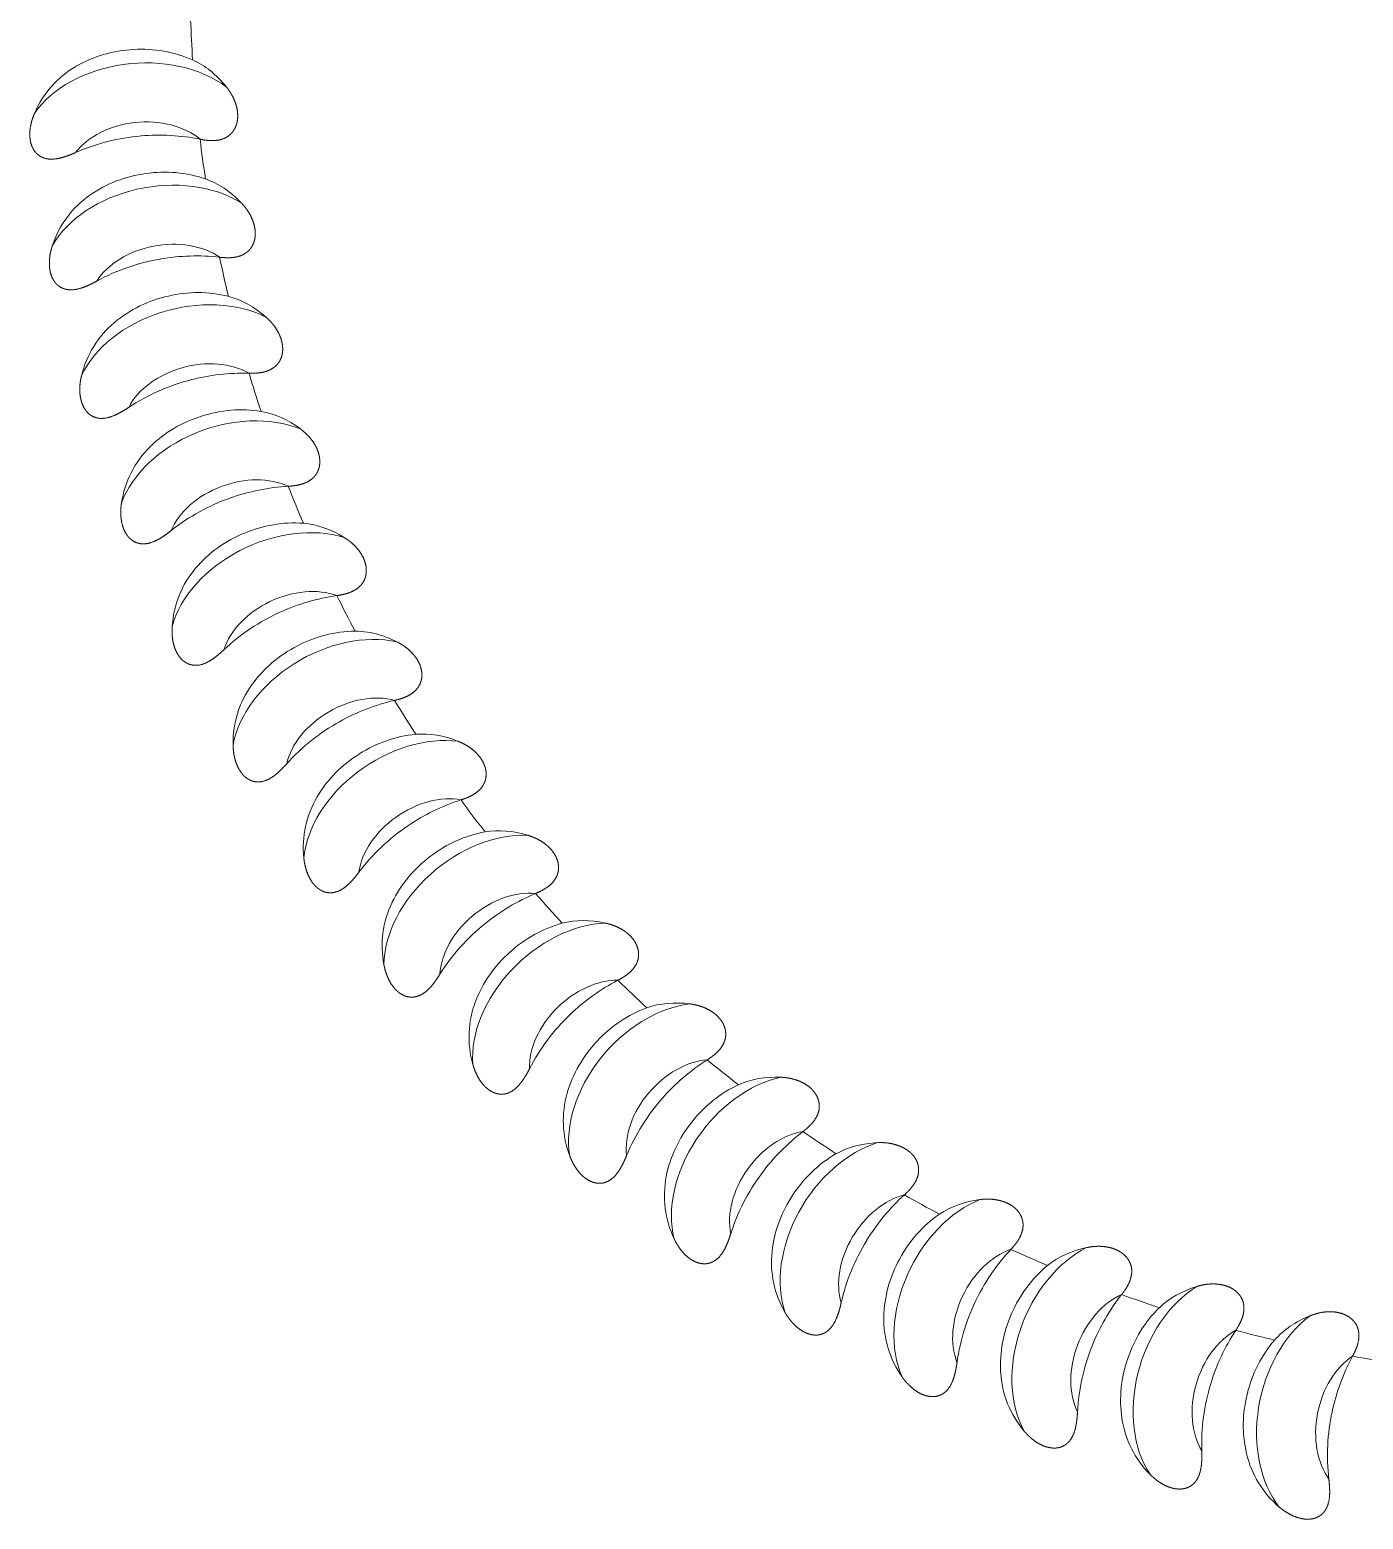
# Model space of a CAD drawing. Extents: x 89 to 513, y -13 to 440.
# Drawn here: x 442.11 to 467.66, y 178.14 to 206.67 of the extents above; entities that cross this region are included whole.
import ezdxf

# ---------------------------------------------------------------- set-up
doc = ezdxf.new("R2010")
doc.units = 0
doc.header["$LTSCALE"] = 7
doc.header["$MEASUREMENT"] = 0
doc.layers.add('8', color=252, linetype='CONTINUOUS', lineweight=15)

msp = doc.modelspace()

# ---------------------------------------------------------------- linework, layer by layer
at = {"layer": '8', "ltscale": 0.000101881}
for p, q in [((445.375, 204.569), (445.371, 204.57)), ((445.749, 202.309), (445.745, 202.309)), ((446.314, 200.088), (446.31, 200.089)), ((447.065, 197.924), (447.061, 197.924)), ((447.996, 195.831), (447.992, 195.83)), ((449.102, 193.824), (449.098, 193.823)), ((450.374, 191.918), (450.37, 191.917)), ((451.803, 190.128), (451.8, 190.126)), ((453.379, 188.464), (453.376, 188.463)), ((455.091, 186.941), (455.087, 186.939)), ((456.925, 185.568), (456.922, 185.566)), ((458.869, 184.356), (458.866, 184.353)), ((460.909, 183.312), (460.906, 183.309)), ((463.03, 182.446), (463.027, 182.443)), ((465.217, 181.762), (465.214, 181.759)), ((467.454, 181.267), (467.452, 181.263))]:
    msp.add_line(p, q, dxfattribs=at)
at = {"layer": '8'}
for centre, radius, start, end in [((472.168, 207.844), 26.996, 182.1015, 183.7289), ((444.205, 203.856), 2.434, 92.5032, 119.8751), ((444.251, 203.839), 2.454, 66.517, 93.5596), ((443.958, 204.314), 1.913, 120.286, 156.8701), ((444.57, 200.706), 3.941, 94.8066, 113.6765), ((444.581, 200.586), 4.062, 78.7862, 94.8178), ((472.168, 207.844), 26.996, 186.9664, 188.5937), ((444.644, 201.5), 2.433, 97.3769, 124.7609), ((444.692, 201.486), 2.454, 71.3819, 98.4245), ((444.357, 201.936), 1.911, 125.1313, 161.752), ((445.275, 198.391), 3.941, 99.6714, 118.5414), ((445.296, 198.273), 4.062, 83.6511, 99.6826), ((472.168, 207.844), 26.996, 191.8312, 193.4586), ((445.282, 199.189), 2.433, 102.2418, 129.6257), ((445.33, 199.179), 2.454, 76.2468, 103.2894), ((444.959, 199.598), 1.911, 129.9962, 166.6169), ((446.173, 196.144), 3.941, 104.5363, 123.4062), ((446.204, 196.028), 4.062, 88.516, 104.5475), ((472.168, 207.844), 26.996, 196.6961, 198.3235), ((446.161, 196.934), 2.454, 81.1116, 108.1542), ((446.112, 196.939), 2.434, 107.0978, 134.4697), ((445.756, 197.321), 1.911, 134.8611, 171.4817), ((447.259, 193.982), 3.941, 109.4012, 128.2711), ((447.3, 193.869), 4.062, 93.3808, 109.4124), ((472.168, 207.844), 26.996, 201.561, 203.1883), ((447.18, 194.768), 2.454, 85.9765, 113.0191), ((447.131, 194.769), 2.434, 111.9626, 139.3346), ((446.744, 195.119), 1.911, 139.7259, 176.3466), ((448.575, 191.81), 4.062, 98.2457, 114.2772), ((472.168, 207.844), 26.996, 206.4258, 208.0532), ((448.525, 191.92), 3.941, 114.266, 133.136), ((448.379, 192.696), 2.454, 90.8413, 117.884), ((448.338, 193.525), 1.624, 73.3349, 89.8025), ((448.33, 192.692), 2.434, 116.8275, 144.1994), ((448.237, 193.173), 1.99, 62.9439, 73.4586), ((447.953, 192.989), 1.954, 144.7744, 161.6886), ((450.02, 189.867), 4.062, 103.1119, 119.1431), ((472.168, 207.844), 26.996, 211.2907, 212.918), ((447.929, 193.007), 1.925, 161.9827, 181.1651), ((449.96, 189.972), 3.941, 119.1309, 138.0008), ((449.75, 190.733), 2.454, 95.7062, 122.7488), ((449.701, 190.725), 2.434, 121.6924, 149.0643), ((449.26, 191.005), 1.911, 149.4557, 186.0763), ((451.624, 188.054), 4.062, 107.9754, 124.007), ((472.168, 207.844), 26.996, 216.1555, 217.7829), ((451.556, 188.153), 3.941, 123.9957, 142.8657), ((451.281, 188.894), 2.453, 100.5507, 127.6058), ((451.234, 188.882), 2.434, 126.5572, 153.9291), ((453.376, 186.383), 4.062, 112.8403, 128.8718), ((472.168, 207.844), 26.996, 221.0204, 222.6478), ((450.771, 189.123), 1.911, 154.3205, 190.9412), ((453.3, 186.476), 3.941, 128.8606, 147.7305), ((452.964, 187.19), 2.454, 105.4359, 132.4785), ((452.917, 187.175), 2.434, 131.4221, 158.794), ((455.264, 184.867), 4.062, 117.7052, 133.7367), ((472.168, 207.844), 26.996, 225.8853, 227.5126), ((452.435, 187.376), 1.911, 159.1854, 195.806), ((455.18, 184.953), 3.941, 133.7255, 152.5954), ((454.784, 185.637), 2.453, 110.2805, 137.3356), ((454.74, 185.617), 2.434, 136.2869, 163.6589), ((457.274, 183.516), 4.062, 122.57, 138.6015), ((472.168, 207.844), 26.996, 230.7501, 232.3775), ((454.244, 185.776), 1.913, 164.0697, 200.6539), ((456.731, 184.242), 2.454, 115.1657, 142.2083), ((457.183, 183.595), 3.941, 138.5903, 157.4603), ((456.687, 184.219), 2.434, 141.1518, 168.5237), ((459.391, 182.34), 4.062, 127.4349, 143.4664), ((472.168, 207.844), 26.996, 235.615, 237.2424), ((458.788, 183.018), 2.454, 120.0305, 147.0731), ((456.179, 184.335), 1.911, 168.9151, 205.5358), ((459.294, 182.411), 3.941, 143.4552, 162.3251), ((458.747, 182.991), 2.434, 146.0167, 173.3886), ((461.599, 181.349), 4.062, 132.2998, 148.3313), ((472.168, 207.844), 26.996, 240.4799, 242.1072), ((460.942, 181.973), 2.454, 124.8954, 151.938), ((461.497, 181.411), 3.941, 148.3201, 167.19), ((458.23, 183.064), 1.911, 173.78, 210.4006), ((460.903, 181.942), 2.434, 150.8815, 178.2535), ((463.885, 180.548), 4.062, 137.1646, 153.1961), ((472.168, 207.844), 26.996, 245.3447, 246.9721), ((463.175, 181.114), 2.453, 129.7399, 156.795), ((463.777, 180.601), 3.941, 153.1849, 172.0549), ((466.229, 179.944), 4.062, 142.0295, 158.061), ((472.168, 207.844), 26.996, 250.2096, 251.837), ((460.382, 181.971), 1.911, 178.6449, 215.2655), ((463.14, 181.08), 2.434, 155.7464, 183.1183), ((465.475, 180.448), 2.454, 134.6251, 161.6677), ((468.617, 179.541), 4.062, 146.8956, 162.9269), ((472.168, 207.844), 26.996, 255.0745, 256.7018), ((466.118, 179.988), 3.941, 158.0498, 176.9197), ((467.822, 179.979), 2.453, 139.4697, 166.5247), ((465.442, 180.411), 2.434, 160.6113, 187.9832), ((471.03, 179.341), 4.062, 151.7605, 167.7917), ((472.168, 207.844), 26.996, 259.9393, 261.5667), ((462.618, 181.065), 1.911, 183.5097, 220.1304), ((468.502, 179.575), 3.941, 162.9147, 181.7846), ((467.793, 179.94), 2.434, 165.4761, 192.8481), ((464.924, 180.352), 1.911, 188.3746, 224.9952), ((470.912, 179.366), 3.941, 167.7795, 186.6495), ((467.281, 179.836), 1.911, 193.2395, 229.8601)]:
    msp.add_arc(centre, radius, start, end, dxfattribs=at)
at = {"layer": '8', "extrusion": (0, 0, -1)}
for centre, major_axis, ratio, start_param, end_param in [((444.206, 204.436), (2.242, 0.191), 0.707107, 3.666937, 5.608702), ((444.321, 202.877), (0.558, 3.319), 0.646161, 0.167771, 0.521632), ((444.254, 203.872), (1.445, 0.123), 0.707107, 3.706752, 5.658162), ((444.596, 202.076), (2.218, 0.38), 0.707107, 3.666937, 5.608702), ((444.842, 200.533), (0.274, 3.354), 0.646161, 0.167771, 0.521632), ((444.692, 201.519), (1.429, 0.245), 0.707107, 3.706752, 5.658162), ((445.184, 199.759), (2.177, 0.567), 0.707107, 3.666937, 5.608702), ((445.561, 198.242), (-0.011, 3.365), 0.646161, 0.167771, 0.521632), ((445.327, 199.212), (1.403, 0.365), 0.707107, 3.706752, 5.658162), ((445.967, 197.5), (2.121, 0.75), 0.707107, 3.666937, 5.608702), ((446.471, 196.02), (-0.296, 3.352), 0.646161, 0.167771, 0.521632), ((446.156, 196.966), (1.367, 0.483), 0.707107, 3.706752, 5.658162), ((446.939, 195.315), (2.05, 0.927), 0.707107, 3.666937, 5.608702), ((447.566, 193.884), (-0.58, 3.315), 0.646161, 0.167771, 0.521632), ((447.172, 194.8), (1.321, 0.597), 0.707107, 3.706752, 5.658162), ((448.092, 193.221), (1.964, 1.097), 0.707107, 3.666937, 5.608702), ((448.368, 192.727), (1.266, 0.707), 0.707107, 3.706752, 5.658162), ((449.419, 191.232), (1.864, 1.26), 0.707107, 3.666937, 5.608702), ((450.28, 189.927), (-1.132, 3.169), 0.646161, 0.167771, 0.521632), ((449.736, 190.763), (1.201, 0.812), 0.707107, 3.706752, 5.658162), ((450.91, 189.362), (1.751, 1.413), 0.707107, 3.666937, 5.608702), ((451.878, 188.135), (-1.396, 3.062), 0.646161, 0.167771, 0.521632), ((451.265, 188.922), (1.128, 0.911), 0.707107, 3.706752, 5.658162), ((452.554, 187.626), (1.624, 1.557), 0.707107, 3.666937, 5.608702), ((453.622, 186.485), (-1.651, 2.933), 0.646161, 0.167771, 0.521632), ((452.946, 187.218), (1.047, 1.003), 0.707107, 3.706752, 5.658162), ((454.339, 186.036), (1.487, 1.689), 0.707107, 3.666937, 5.608702), ((455.501, 184.989), (-1.894, 2.782), 0.646161, 0.167771, 0.521632), ((454.764, 185.662), (0.958, 1.088), 0.707107, 3.706752, 5.658162), ((456.253, 184.602), (1.338, 1.809), 0.707107, 3.666937, 5.608702), ((457.499, 183.658), (-2.123, 2.611), 0.646161, 0.167771, 0.521632), ((456.708, 184.266), (0.862, 1.166), 0.707107, 3.706752, 5.658162), ((458.282, 183.336), (1.18, 1.916), 0.707107, 3.666937, 5.608702), ((459.603, 182.501), (-2.337, 2.422), 0.646161, 0.167771, 0.521632), ((458.763, 183.04), (0.76, 1.235), 0.707107, 3.706752, 5.658162), ((460.41, 182.247), (1.013, 2.009), 0.707107, 3.666937, 5.608702), ((461.797, 181.527), (-2.534, 2.215), 0.646161, 0.167771, 0.521632), ((460.915, 181.992), (0.653, 1.295), 0.707107, 3.706752, 5.658162), ((462.623, 181.342), (0.839, 2.088), 0.707107, 3.666937, 5.608702), ((464.067, 180.743), (-2.712, 1.992), 0.646161, 0.167771, 0.521632), ((464.905, 180.628), (0.659, 2.151), 0.707107, 3.666937, 5.608702), ((466.394, 180.153), (-2.871, 1.755), 0.646161, 0.167771, 0.521632), ((463.148, 181.131), (0.541, 1.345), 0.707107, 3.706752, 5.658162), ((467.239, 180.11), (0.474, 2.199), 0.707107, 3.666937, 5.608702), ((468.763, 179.763), (-3.01, 1.505), 0.646161, 0.167771, 0.521632), ((465.446, 180.462), (0.425, 1.386), 0.707107, 3.706752, 5.658162), ((467.792, 179.991), (0.305, 1.417), 0.707107, 3.706752, 5.658162)]:
    msp.add_ellipse(centre, major_axis=major_axis, ratio=ratio, start_param=start_param, end_param=end_param, dxfattribs=at)
at = {"layer": '8'}
for points, knots in [([(445.375, 204.569), (445.424, 204.56), (445.474, 204.551), (445.53, 204.545), (445.607, 204.541), (445.687, 204.548), (445.708, 204.551), (445.751, 204.559), (445.79, 204.57), (445.807, 204.576), (445.858, 204.596), (445.9, 204.621), (445.924, 204.638), (446.001, 204.704), (446.042, 204.774), (446.063, 204.823), (446.098, 204.948), (446.096, 205.07), (446.087, 205.14), (446.053, 205.272), (445.992, 205.401), (445.958, 205.459), (445.919, 205.518), (445.873, 205.575)], [0, 0, 0, 0, 0, 0, 0.515581, 0.515581, 0.515581, 0.701027, 0.701027, 0.701027, 0.891334, 0.891334, 0.891334, 1.23864, 1.23864, 1.23864, 2.213092, 2.213092, 2.213092, 3.625906, 3.625906, 3.625906, 4.848673, 4.848673, 4.848673, 4.848673, 4.848673, 4.848673]), ([(442.199, 205.065), (442.17, 204.999), (442.146, 204.93), (442.127, 204.858), (442.108, 204.749), (442.108, 204.64), (442.11, 204.604), (442.118, 204.533), (442.137, 204.465), (442.149, 204.432), (442.173, 204.381), (442.204, 204.336), (442.218, 204.319), (442.267, 204.266), (442.327, 204.227), (442.373, 204.208), (442.523, 204.172), (442.682, 204.198), (442.788, 204.232), (442.889, 204.272), (442.987, 204.315)], [0, 0, 0, 0, 0, 0, 0.579361, 0.579361, 0.579361, 0.869761, 0.869761, 0.869761, 1.159406, 1.159406, 1.159406, 1.345852, 1.345852, 1.345852, 1.799901, 1.799901, 1.799901, 2.762825, 2.762825, 2.762825, 2.762825, 2.762825, 2.762825]), ([(445.749, 202.309), (445.799, 202.304), (445.85, 202.3), (445.906, 202.298), (445.983, 202.3), (446.062, 202.314), (446.083, 202.319), (446.125, 202.33), (446.163, 202.345), (446.179, 202.352), (446.228, 202.376), (446.268, 202.405), (446.291, 202.424), (446.361, 202.496), (446.397, 202.569), (446.414, 202.62), (446.438, 202.747), (446.426, 202.869), (446.41, 202.938), (446.365, 203.067), (446.294, 203.19), (446.255, 203.245), (446.211, 203.3), (446.16, 203.353)], [0, 0, 0, 0, 0, 0, 0.515581, 0.515581, 0.515581, 0.701027, 0.701027, 0.701027, 0.891334, 0.891334, 0.891334, 1.23864, 1.23864, 1.23864, 2.213092, 2.213092, 2.213092, 3.625906, 3.625906, 3.625906, 4.848673, 4.848673, 4.848673, 4.848673, 4.848673, 4.848673]), ([(442.542, 202.534), (442.519, 202.465), (442.501, 202.394), (442.488, 202.321), (442.479, 202.211), (442.488, 202.103), (442.493, 202.067), (442.507, 201.996), (442.532, 201.93), (442.546, 201.899), (442.574, 201.85), (442.61, 201.808), (442.624, 201.792), (442.678, 201.743), (442.741, 201.709), (442.789, 201.695), (442.941, 201.672), (443.098, 201.71), (443.201, 201.753), (443.297, 201.802), (443.392, 201.853)], [0, 0, 0, 0, 0, 0, 0.579361, 0.579361, 0.579361, 0.869761, 0.869761, 0.869761, 1.159406, 1.159406, 1.159406, 1.345852, 1.345852, 1.345852, 1.799901, 1.799901, 1.799901, 2.762825, 2.762825, 2.762825, 2.762825, 2.762825, 2.762825]), ([(446.314, 200.088), (446.363, 200.087), (446.415, 200.088), (446.471, 200.09), (446.547, 200.1), (446.625, 200.12), (446.646, 200.127), (446.686, 200.141), (446.723, 200.159), (446.739, 200.168), (446.785, 200.196), (446.823, 200.228), (446.844, 200.249), (446.908, 200.327), (446.937, 200.403), (446.949, 200.455), (446.963, 200.584), (446.94, 200.704), (446.919, 200.772), (446.863, 200.896), (446.782, 201.012), (446.738, 201.064), (446.689, 201.115), (446.635, 201.163)], [0, 0, 0, 0, 0, 0, 0.515581, 0.515581, 0.515581, 0.701027, 0.701027, 0.701027, 0.891334, 0.891334, 0.891334, 1.23864, 1.23864, 1.23864, 2.213092, 2.213092, 2.213092, 3.625906, 3.625906, 3.625906, 4.848673, 4.848673, 4.848673, 4.848673, 4.848673, 4.848673]), ([(443.1, 200.041), (443.082, 199.97), (443.07, 199.898), (443.064, 199.824), (443.064, 199.714), (443.082, 199.606), (443.09, 199.571), (443.11, 199.502), (443.14, 199.438), (443.157, 199.408), (443.189, 199.362), (443.228, 199.323), (443.244, 199.308), (443.301, 199.264), (443.367, 199.236), (443.416, 199.225), (443.57, 199.215), (443.723, 199.267), (443.822, 199.319), (443.914, 199.375), (444.004, 199.434)], [0, 0, 0, 0, 0, 0, 0.579361, 0.579361, 0.579361, 0.869761, 0.869761, 0.869761, 1.159406, 1.159406, 1.159406, 1.345852, 1.345852, 1.345852, 1.799901, 1.799901, 1.799901, 2.762825, 2.762825, 2.762825, 2.762825, 2.762825, 2.762825]), ([(447.065, 197.924), (447.114, 197.927), (447.165, 197.931), (447.221, 197.939), (447.296, 197.955), (447.372, 197.982), (447.392, 197.99), (447.431, 198.008), (447.466, 198.029), (447.481, 198.039), (447.525, 198.071), (447.56, 198.106), (447.579, 198.129), (447.636, 198.212), (447.659, 198.29), (447.667, 198.343), (447.669, 198.472), (447.637, 198.59), (447.61, 198.656), (447.544, 198.775), (447.453, 198.884), (447.405, 198.932), (447.352, 198.978), (447.293, 199.022)], [0, 0, 0, 0, 0, 0, 0.515581, 0.515581, 0.515581, 0.701027, 0.701027, 0.701027, 0.891334, 0.891334, 0.891334, 1.23864, 1.23864, 1.23864, 2.213092, 2.213092, 2.213092, 3.625906, 3.625906, 3.625906, 4.848673, 4.848673, 4.848673, 4.848673, 4.848673, 4.848673]), ([(443.866, 197.604), (443.855, 197.532), (443.849, 197.459), (443.849, 197.385), (443.858, 197.275), (443.885, 197.169), (443.896, 197.135), (443.922, 197.068), (443.958, 197.007), (443.977, 196.978), (444.013, 196.935), (444.055, 196.899), (444.072, 196.886), (444.133, 196.847), (444.201, 196.825), (444.25, 196.818), (444.405, 196.821), (444.553, 196.886), (444.647, 196.945), (444.734, 197.009), (444.818, 197.076)], [0, 0, 0, 0, 0, 0, 0.579361, 0.579361, 0.579361, 0.869761, 0.869761, 0.869761, 1.159406, 1.159406, 1.159406, 1.345852, 1.345852, 1.345852, 1.799901, 1.799901, 1.799901, 2.762825, 2.762825, 2.762825, 2.762825, 2.762825, 2.762825]), ([(447.996, 195.831), (448.046, 195.838), (448.096, 195.847), (448.151, 195.859), (448.225, 195.881), (448.298, 195.915), (448.317, 195.924), (448.354, 195.946), (448.388, 195.969), (448.402, 195.981), (448.443, 196.017), (448.475, 196.054), (448.492, 196.079), (448.542, 196.166), (448.557, 196.246), (448.561, 196.3), (448.552, 196.428), (448.51, 196.543), (448.477, 196.606), (448.402, 196.719), (448.302, 196.82), (448.25, 196.864), (448.193, 196.906), (448.131, 196.944)], [0, 0, 0, 0, 0, 0, 0.515581, 0.515581, 0.515581, 0.701027, 0.701027, 0.701027, 0.891334, 0.891334, 0.891334, 1.23864, 1.23864, 1.23864, 2.213092, 2.213092, 2.213092, 3.625906, 3.625906, 3.625906, 4.848673, 4.848673, 4.848673, 4.848673, 4.848673, 4.848673]), ([(444.837, 195.24), (444.832, 195.168), (444.832, 195.095), (444.838, 195.021), (444.857, 194.912), (444.892, 194.809), (444.906, 194.776), (444.938, 194.711), (444.978, 194.653), (445, 194.627), (445.04, 194.587), (445.085, 194.554), (445.103, 194.543), (445.167, 194.509), (445.236, 194.493), (445.286, 194.49), (445.44, 194.506), (445.582, 194.583), (445.67, 194.651), (445.752, 194.722), (445.83, 194.796)], [0, 0, 0, 0, 0, 0, 0.579361, 0.579361, 0.579361, 0.869761, 0.869761, 0.869761, 1.159406, 1.159406, 1.159406, 1.345852, 1.345852, 1.345852, 1.799901, 1.799901, 1.799901, 2.762825, 2.762825, 2.762825, 2.762825, 2.762825, 2.762825]), ([(449.102, 193.824), (449.151, 193.835), (449.2, 193.849), (449.254, 193.865), (449.325, 193.894), (449.396, 193.933), (449.414, 193.945), (449.449, 193.969), (449.48, 193.996), (449.494, 194.008), (449.532, 194.047), (449.56, 194.087), (449.575, 194.113), (449.617, 194.205), (449.626, 194.285), (449.625, 194.339), (449.605, 194.467), (449.554, 194.577), (449.516, 194.638), (449.431, 194.744), (449.323, 194.836), (449.267, 194.876), (449.207, 194.912), (449.142, 194.945)], [0, 0, 0, 0, 0, 0, 0.515581, 0.515581, 0.515581, 0.701027, 0.701027, 0.701027, 0.891334, 0.891334, 0.891334, 1.23864, 1.23864, 1.23864, 2.213092, 2.213092, 2.213092, 3.625906, 3.625906, 3.625906, 4.848673, 4.848673, 4.848673, 4.848673, 4.848673, 4.848673]), ([(446.004, 192.968), (446.005, 192.895), (446.011, 192.822), (446.024, 192.749), (446.052, 192.643), (446.096, 192.543), (446.113, 192.511), (446.15, 192.449), (446.195, 192.395), (446.219, 192.37), (446.262, 192.334), (446.309, 192.305), (446.328, 192.296), (446.395, 192.267), (446.466, 192.257), (446.516, 192.258), (446.667, 192.288), (446.802, 192.377), (446.884, 192.451), (446.96, 192.529), (447.031, 192.609)], [0, 0, 0, 0, 0, 0, 0.579361, 0.579361, 0.579361, 0.869761, 0.869761, 0.869761, 1.159406, 1.159406, 1.159406, 1.345852, 1.345852, 1.345852, 1.799901, 1.799901, 1.799901, 2.762825, 2.762825, 2.762825, 2.762825, 2.762825, 2.762825]), ([(450.374, 191.918), (450.422, 191.934), (450.47, 191.951), (450.522, 191.973), (450.591, 192.007), (450.657, 192.052), (450.674, 192.065), (450.708, 192.092), (450.737, 192.121), (450.749, 192.135), (450.783, 192.177), (450.808, 192.219), (450.821, 192.247), (450.855, 192.341), (450.857, 192.423), (450.852, 192.476), (450.821, 192.601), (450.76, 192.707), (450.717, 192.764), (450.624, 192.863), (450.508, 192.945), (450.45, 192.98), (450.387, 193.011), (450.319, 193.039)], [0, 0, 0, 0, 0, 0, 0.515581, 0.515581, 0.515581, 0.701027, 0.701027, 0.701027, 0.891334, 0.891334, 0.891334, 1.23864, 1.23864, 1.23864, 2.213092, 2.213092, 2.213092, 3.625906, 3.625906, 3.625906, 4.848673, 4.848673, 4.848673, 4.848673, 4.848673, 4.848673]), ([(451.803, 190.128), (451.849, 190.147), (451.896, 190.168), (451.946, 190.194), (452.012, 190.234), (452.074, 190.285), (452.09, 190.299), (452.121, 190.329), (452.147, 190.361), (452.158, 190.375), (452.189, 190.42), (452.21, 190.464), (452.22, 190.493), (452.247, 190.59), (452.242, 190.671), (452.232, 190.724), (452.191, 190.846), (452.121, 190.946), (452.074, 190.999), (451.972, 191.09), (451.85, 191.162), (451.789, 191.192), (451.723, 191.218), (451.653, 191.239)], [0, 0, 0, 0, 0, 0, 0.515581, 0.515581, 0.515581, 0.701027, 0.701027, 0.701027, 0.891334, 0.891334, 0.891334, 1.23864, 1.23864, 1.23864, 2.213092, 2.213092, 2.213092, 3.625906, 3.625906, 3.625906, 4.848673, 4.848673, 4.848673, 4.848673, 4.848673, 4.848673]), ([(447.36, 190.803), (447.367, 190.73), (447.38, 190.658), (447.398, 190.586), (447.435, 190.483), (447.487, 190.387), (447.507, 190.356), (447.549, 190.298), (447.599, 190.248), (447.625, 190.226), (447.671, 190.193), (447.72, 190.168), (447.74, 190.16), (447.809, 190.138), (447.88, 190.133), (447.93, 190.139), (448.078, 190.181), (448.205, 190.281), (448.281, 190.362), (448.349, 190.446), (448.414, 190.532)], [0, 0, 0, 0, 0, 0, 0.579361, 0.579361, 0.579361, 0.869761, 0.869761, 0.869761, 1.159406, 1.159406, 1.159406, 1.345852, 1.345852, 1.345852, 1.799901, 1.799901, 1.799901, 2.762825, 2.762825, 2.762825, 2.762825, 2.762825, 2.762825]), ([(453.379, 188.464), (453.423, 188.488), (453.468, 188.513), (453.515, 188.543), (453.578, 188.588), (453.636, 188.644), (453.65, 188.66), (453.679, 188.692), (453.702, 188.726), (453.712, 188.741), (453.739, 188.789), (453.756, 188.834), (453.764, 188.864), (453.782, 188.962), (453.77, 189.043), (453.755, 189.095), (453.704, 189.213), (453.626, 189.307), (453.575, 189.356), (453.466, 189.437), (453.338, 189.499), (453.274, 189.524), (453.207, 189.544), (453.135, 189.559)], [0, 0, 0, 0, 0, 0, 0.515581, 0.515581, 0.515581, 0.701027, 0.701027, 0.701027, 0.891334, 0.891334, 0.891334, 1.23864, 1.23864, 1.23864, 2.213092, 2.213092, 2.213092, 3.625906, 3.625906, 3.625906, 4.848673, 4.848673, 4.848673, 4.848673, 4.848673, 4.848673]), ([(448.894, 188.76), (448.908, 188.689), (448.926, 188.618), (448.951, 188.548), (448.996, 188.448), (449.057, 188.357), (449.079, 188.328), (449.126, 188.274), (449.18, 188.228), (449.207, 188.208), (449.256, 188.179), (449.307, 188.159), (449.328, 188.152), (449.398, 188.136), (449.47, 188.137), (449.519, 188.147), (449.663, 188.202), (449.781, 188.312), (449.85, 188.4), (449.91, 188.489), (449.968, 188.58)], [0, 0, 0, 0, 0, 0, 0.579361, 0.579361, 0.579361, 0.869761, 0.869761, 0.869761, 1.159406, 1.159406, 1.159406, 1.345852, 1.345852, 1.345852, 1.799901, 1.799901, 1.799901, 2.762825, 2.762825, 2.762825, 2.762825, 2.762825, 2.762825]), ([(455.091, 186.941), (455.132, 186.968), (455.175, 186.997), (455.22, 187.03), (455.278, 187.081), (455.331, 187.142), (455.344, 187.158), (455.369, 187.193), (455.39, 187.229), (455.398, 187.245), (455.421, 187.294), (455.434, 187.341), (455.44, 187.371), (455.449, 187.471), (455.431, 187.55), (455.412, 187.601), (455.351, 187.714), (455.265, 187.801), (455.209, 187.846), (455.094, 187.918), (454.961, 187.968), (454.896, 187.987), (454.827, 188.002), (454.755, 188.011)], [0, 0, 0, 0, 0, 0, 0.515581, 0.515581, 0.515581, 0.701027, 0.701027, 0.701027, 0.891334, 0.891334, 0.891334, 1.23864, 1.23864, 1.23864, 2.213092, 2.213092, 2.213092, 3.625906, 3.625906, 3.625906, 4.848673, 4.848673, 4.848673, 4.848673, 4.848673, 4.848673]), ([(450.597, 186.855), (450.616, 186.785), (450.641, 186.716), (450.671, 186.649), (450.725, 186.552), (450.793, 186.467), (450.817, 186.44), (450.869, 186.39), (450.926, 186.349), (450.955, 186.331), (451.006, 186.307), (451.059, 186.291), (451.08, 186.286), (451.152, 186.276), (451.223, 186.283), (451.271, 186.298), (451.41, 186.364), (451.518, 186.484), (451.579, 186.577), (451.632, 186.671), (451.682, 186.767)], [0, 0, 0, 0, 0, 0, 0.579361, 0.579361, 0.579361, 0.869761, 0.869761, 0.869761, 1.159406, 1.159406, 1.159406, 1.345852, 1.345852, 1.345852, 1.799901, 1.799901, 1.799901, 2.762825, 2.762825, 2.762825, 2.762825, 2.762825, 2.762825]), ([(456.925, 185.568), (456.964, 185.598), (457.004, 185.631), (457.046, 185.668), (457.1, 185.723), (457.147, 185.788), (457.159, 185.806), (457.181, 185.843), (457.199, 185.88), (457.206, 185.897), (457.224, 185.948), (457.233, 185.996), (457.236, 186.026), (457.237, 186.127), (457.212, 186.204), (457.189, 186.253), (457.119, 186.361), (457.026, 186.44), (456.967, 186.48), (456.845, 186.541), (456.709, 186.581), (456.642, 186.594), (456.572, 186.603), (456.499, 186.606)], [0, 0, 0, 0, 0, 0, 0.515581, 0.515581, 0.515581, 0.701027, 0.701027, 0.701027, 0.891334, 0.891334, 0.891334, 1.23864, 1.23864, 1.23864, 2.213092, 2.213092, 2.213092, 3.625906, 3.625906, 3.625906, 4.848673, 4.848673, 4.848673, 4.848673, 4.848673, 4.848673]), ([(458.869, 184.356), (458.906, 184.389), (458.942, 184.425), (458.981, 184.466), (459.03, 184.525), (459.072, 184.594), (459.082, 184.613), (459.101, 184.651), (459.115, 184.69), (459.121, 184.707), (459.135, 184.76), (459.14, 184.808), (459.14, 184.839), (459.133, 184.939), (459.101, 185.014), (459.074, 185.06), (458.995, 185.162), (458.896, 185.233), (458.833, 185.267), (458.707, 185.319), (458.568, 185.346), (458.5, 185.354), (458.43, 185.357), (458.357, 185.354)], [0, 0, 0, 0, 0, 0, 0.515581, 0.515581, 0.515581, 0.701027, 0.701027, 0.701027, 0.891334, 0.891334, 0.891334, 1.23864, 1.23864, 1.23864, 2.213092, 2.213092, 2.213092, 3.625906, 3.625906, 3.625906, 4.848673, 4.848673, 4.848673, 4.848673, 4.848673, 4.848673]), ([(452.454, 185.102), (452.48, 185.033), (452.51, 184.967), (452.546, 184.902), (452.608, 184.811), (452.683, 184.732), (452.709, 184.707), (452.765, 184.661), (452.826, 184.625), (452.856, 184.61), (452.909, 184.59), (452.963, 184.579), (452.984, 184.576), (453.056, 184.571), (453.127, 184.585), (453.173, 184.603), (453.307, 184.681), (453.404, 184.81), (453.457, 184.908), (453.502, 185.006), (453.543, 185.105)], [0, 0, 0, 0, 0, 0, 0.579361, 0.579361, 0.579361, 0.869761, 0.869761, 0.869761, 1.159406, 1.159406, 1.159406, 1.345852, 1.345852, 1.345852, 1.799901, 1.799901, 1.799901, 2.762825, 2.762825, 2.762825, 2.762825, 2.762825, 2.762825]), ([(460.909, 183.312), (460.943, 183.349), (460.976, 183.388), (461.011, 183.431), (461.055, 183.495), (461.091, 183.567), (461.099, 183.587), (461.115, 183.627), (461.126, 183.666), (461.13, 183.684), (461.14, 183.738), (461.141, 183.787), (461.138, 183.817), (461.122, 183.916), (461.084, 183.988), (461.054, 184.032), (460.966, 184.127), (460.861, 184.189), (460.796, 184.218), (460.666, 184.258), (460.525, 184.274), (460.457, 184.276), (460.387, 184.273), (460.314, 184.263)], [0, 0, 0, 0, 0, 0, 0.515581, 0.515581, 0.515581, 0.701027, 0.701027, 0.701027, 0.891334, 0.891334, 0.891334, 1.23864, 1.23864, 1.23864, 2.213092, 2.213092, 2.213092, 3.625906, 3.625906, 3.625906, 4.848673, 4.848673, 4.848673, 4.848673, 4.848673, 4.848673]), ([(454.454, 183.512), (454.485, 183.446), (454.521, 183.382), (454.562, 183.32), (454.632, 183.235), (454.713, 183.162), (454.742, 183.14), (454.801, 183.099), (454.864, 183.068), (454.896, 183.056), (454.95, 183.04), (455.005, 183.034), (455.027, 183.033), (455.099, 183.034), (455.168, 183.054), (455.213, 183.076), (455.339, 183.165), (455.425, 183.301), (455.469, 183.403), (455.506, 183.505), (455.538, 183.608)], [0, 0, 0, 0, 0, 0, 0.579361, 0.579361, 0.579361, 0.869761, 0.869761, 0.869761, 1.159406, 1.159406, 1.159406, 1.345852, 1.345852, 1.345852, 1.799901, 1.799901, 1.799901, 2.762825, 2.762825, 2.762825, 2.762825, 2.762825, 2.762825]), ([(463.03, 182.446), (463.06, 182.485), (463.091, 182.527), (463.122, 182.573), (463.16, 182.64), (463.189, 182.715), (463.196, 182.735), (463.209, 182.777), (463.216, 182.817), (463.219, 182.835), (463.224, 182.889), (463.221, 182.938), (463.216, 182.968), (463.191, 183.065), (463.147, 183.134), (463.113, 183.175), (463.018, 183.262), (462.908, 183.315), (462.84, 183.339), (462.708, 183.368), (462.566, 183.371), (462.498, 183.368), (462.428, 183.358), (462.356, 183.343)], [0, 0, 0, 0, 0, 0, 0.515581, 0.515581, 0.515581, 0.701027, 0.701027, 0.701027, 0.891334, 0.891334, 0.891334, 1.23864, 1.23864, 1.23864, 2.213092, 2.213092, 2.213092, 3.625906, 3.625906, 3.625906, 4.848673, 4.848673, 4.848673, 4.848673, 4.848673, 4.848673]), ([(465.217, 181.762), (465.244, 181.804), (465.27, 181.848), (465.297, 181.897), (465.33, 181.967), (465.353, 182.044), (465.358, 182.065), (465.367, 182.107), (465.371, 182.148), (465.372, 182.166), (465.372, 182.221), (465.365, 182.269), (465.358, 182.298), (465.325, 182.394), (465.276, 182.458), (465.238, 182.496), (465.135, 182.575), (465.021, 182.618), (464.952, 182.636), (464.818, 182.654), (464.676, 182.645), (464.608, 182.636), (464.54, 182.621), (464.47, 182.599)], [0, 0, 0, 0, 0, 0, 0.515581, 0.515581, 0.515581, 0.701027, 0.701027, 0.701027, 0.891334, 0.891334, 0.891334, 1.23864, 1.23864, 1.23864, 2.213092, 2.213092, 2.213092, 3.625906, 3.625906, 3.625906, 4.848673, 4.848673, 4.848673, 4.848673, 4.848673, 4.848673]), ([(456.581, 182.097), (456.618, 182.034), (456.659, 181.974), (456.705, 181.916), (456.782, 181.836), (456.869, 181.771), (456.899, 181.751), (456.962, 181.716), (457.028, 181.69), (457.061, 181.68), (457.116, 181.669), (457.171, 181.668), (457.193, 181.668), (457.264, 181.676), (457.331, 181.701), (457.374, 181.727), (457.492, 181.827), (457.567, 181.97), (457.602, 182.075), (457.63, 182.18), (457.654, 182.285)], [0, 0, 0, 0, 0, 0, 0.579361, 0.579361, 0.579361, 0.869761, 0.869761, 0.869761, 1.159406, 1.159406, 1.159406, 1.345852, 1.345852, 1.345852, 1.799901, 1.799901, 1.799901, 2.762825, 2.762825, 2.762825, 2.762825, 2.762825, 2.762825]), ([(467.454, 181.267), (467.477, 181.311), (467.5, 181.357), (467.523, 181.408), (467.549, 181.48), (467.565, 181.559), (467.569, 181.58), (467.574, 181.623), (467.575, 181.664), (467.574, 181.682), (467.57, 181.737), (467.558, 181.784), (467.549, 181.813), (467.508, 181.905), (467.453, 181.965), (467.412, 182), (467.304, 182.069), (467.187, 182.103), (467.116, 182.115), (466.98, 182.121), (466.84, 182.101), (466.773, 182.086), (466.706, 182.065), (466.638, 182.037)], [0, 0, 0, 0, 0, 0, 0.515581, 0.515581, 0.515581, 0.701027, 0.701027, 0.701027, 0.891334, 0.891334, 0.891334, 1.23864, 1.23864, 1.23864, 2.213092, 2.213092, 2.213092, 3.625906, 3.625906, 3.625906, 4.848673, 4.848673, 4.848673, 4.848673, 4.848673, 4.848673]), ([(458.821, 180.868), (458.863, 180.808), (458.909, 180.752), (458.96, 180.698), (459.043, 180.625), (459.135, 180.568), (459.167, 180.55), (459.232, 180.52), (459.3, 180.5), (459.334, 180.493), (459.39, 180.487), (459.445, 180.49), (459.466, 180.493), (459.537, 180.507), (459.602, 180.537), (459.642, 180.567), (459.752, 180.676), (459.814, 180.825), (459.84, 180.933), (459.859, 181.039), (459.874, 181.146)], [0, 0, 0, 0, 0, 0, 0.579361, 0.579361, 0.579361, 0.869761, 0.869761, 0.869761, 1.159406, 1.159406, 1.159406, 1.345852, 1.345852, 1.345852, 1.799901, 1.799901, 1.799901, 2.762825, 2.762825, 2.762825, 2.762825, 2.762825, 2.762825]), ([(461.157, 179.833), (461.204, 179.777), (461.254, 179.725), (461.31, 179.676), (461.399, 179.61), (461.496, 179.561), (461.529, 179.546), (461.596, 179.522), (461.666, 179.508), (461.7, 179.504), (461.756, 179.502), (461.811, 179.51), (461.832, 179.514), (461.901, 179.534), (461.963, 179.57), (462.001, 179.603), (462.101, 179.721), (462.15, 179.875), (462.167, 179.984), (462.176, 180.092), (462.182, 180.2)], [0, 0, 0, 0, 0, 0, 0.579361, 0.579361, 0.579361, 0.869761, 0.869761, 0.869761, 1.159406, 1.159406, 1.159406, 1.345852, 1.345852, 1.345852, 1.799901, 1.799901, 1.799901, 2.762825, 2.762825, 2.762825, 2.762825, 2.762825, 2.762825]), ([(463.572, 179), (463.623, 178.949), (463.678, 178.901), (463.738, 178.856), (463.832, 178.799), (463.933, 178.757), (463.967, 178.746), (464.036, 178.727), (464.107, 178.719), (464.141, 178.718), (464.197, 178.721), (464.251, 178.733), (464.272, 178.74), (464.339, 178.765), (464.398, 178.806), (464.433, 178.842), (464.522, 178.968), (464.558, 179.126), (464.566, 179.237), (464.566, 179.345), (464.562, 179.452)], [0, 0, 0, 0, 0, 0, 0.579361, 0.579361, 0.579361, 0.869761, 0.869761, 0.869761, 1.159406, 1.159406, 1.159406, 1.345852, 1.345852, 1.345852, 1.799901, 1.799901, 1.799901, 2.762825, 2.762825, 2.762825, 2.762825, 2.762825, 2.762825]), ([(466.049, 178.375), (466.105, 178.328), (466.164, 178.285), (466.227, 178.246), (466.325, 178.196), (466.429, 178.164), (466.464, 178.155), (466.535, 178.142), (466.606, 178.14), (466.64, 178.142), (466.696, 178.15), (466.748, 178.167), (466.768, 178.175), (466.833, 178.206), (466.888, 178.252), (466.92, 178.291), (466.998, 178.424), (467.021, 178.584), (467.019, 178.695), (467.01, 178.803), (466.998, 178.91)], [0, 0, 0, 0, 0, 0, 0.579361, 0.579361, 0.579361, 0.869761, 0.869761, 0.869761, 1.159406, 1.159406, 1.159406, 1.345852, 1.345852, 1.345852, 1.799901, 1.799901, 1.799901, 2.762825, 2.762825, 2.762825, 2.762825, 2.762825, 2.762825])]:
    msp.add_open_spline(points, degree=5, knots=knots, dxfattribs=at)

doc.saveas('drawing.dxf')
